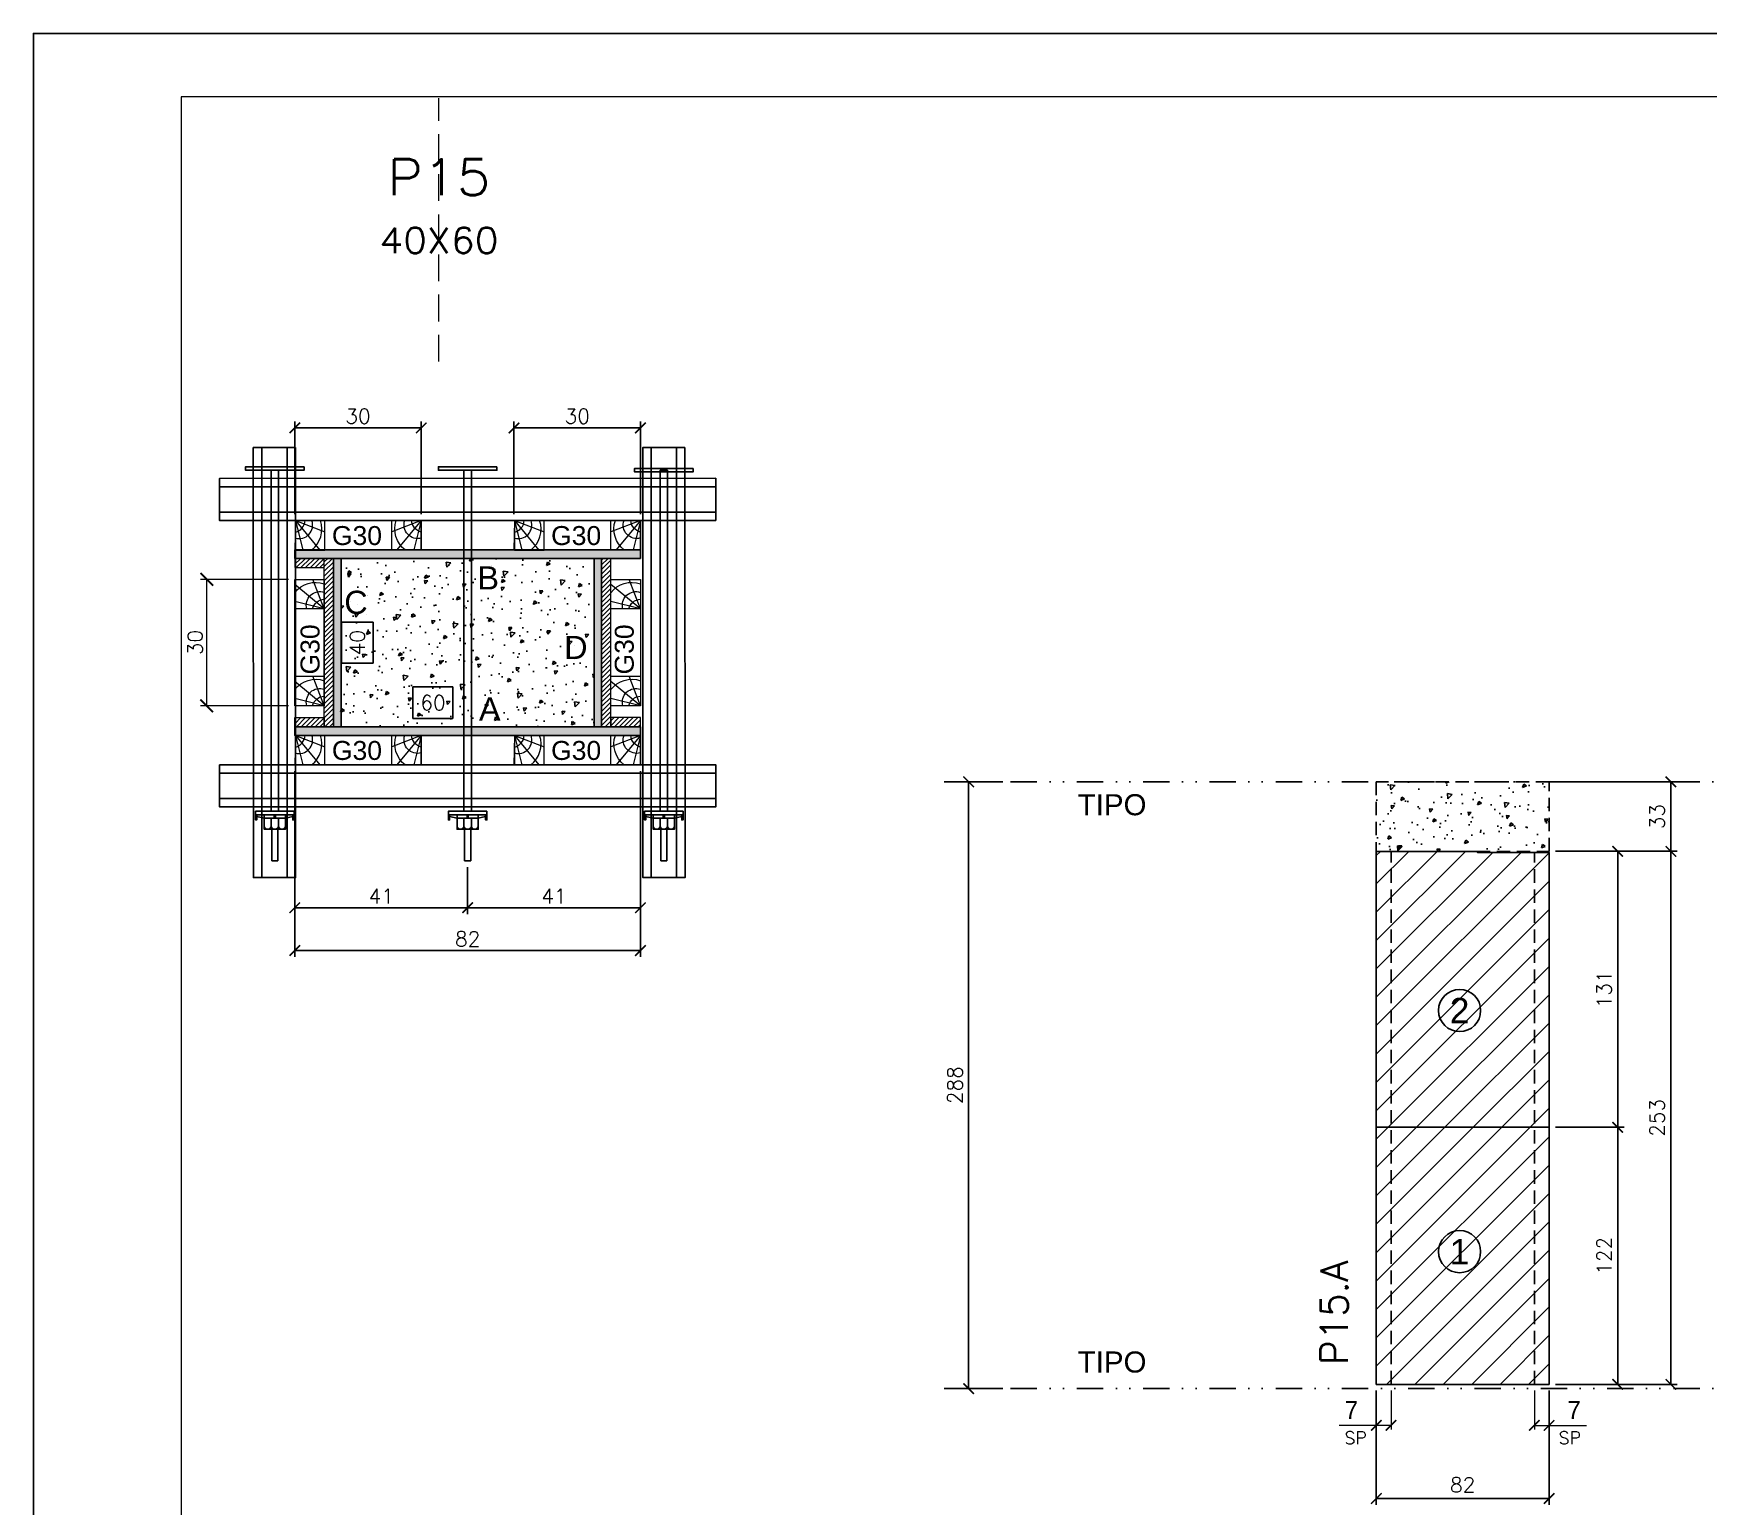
# Model space of a CAD drawing. Extents: x -23436 to 4767, y -3862 to 10024.
# Drawn here: x -15921 to -15127, y 3283 to 3982 of the extents above; entities that cross this region are included whole.
import ezdxf
from ezdxf.enums import TextEntityAlignment as Align

# ---------------------------------------------------------------- set-up
doc = ezdxf.new("R2010")
doc.units = 0
doc.header["$PDMODE"] = 2
doc.header["$PDSIZE"] = 10
for name, pattern in [('CABLIN', [0.35, 0.25, -0.1]), ('DIVIDE2', [0.625, 0.25, -0.125, 0, -0.125, 0, -0.125]), ('HIDDEN', [9.525, 6.35, -3.175])]:
    doc.linetypes.add(name, pattern=pattern)
doc.layers.get('0').update_dxf_attribs({"lineweight": 13})
doc.layers.get('Defpoints').update_dxf_attribs({"lineweight": 13})
for name, color, linetype in [('Barra de Ancoragem', 20, 'Continuous'), ('CHAPA', 1, 'Continuous'), ('Concreto', 250, 'HIDDEN'), ('Cota', 4, 'Continuous'), ('Cota Seção (2x)', 4, 'Continuous'), ('Hachura', 252, 'CABLIN'), ('MB Logo', 254, 'Continuous'), ('MEIO_PONT', 93, 'Continuous'), ('Nível', 160, 'Continuous'), ('Painéis', 30, 'Continuous'), ('Perfil Metálico', 224, 'Continuous'), ('Reaproveitamento', 252, 'Continuous'), ('Romaneio', 10, 'Continuous'), ('Sarrafo de Pressão', 42, 'HIDDEN'), ('Texto de Titulo', 7, 'Continuous'), ('Texto Nível', 251, 'Continuous'), ('Texto Qtd Sarr', 242, 'Continuous'), ('TEXTO_GERAL', 7, 'Continuous')]:
    doc.layers.add(name, color=color, linetype=linetype)
for name, color, linetype, lineweight in [('cotas', 4, 'Continuous', 13), ('FOLHA MB', 7, 'Continuous', 13), ('Madeira', 100, 'Continuous', 13), ('sarrafo', 93, 'Continuous', 13), ('Texto Seção', 7, 'Continuous', 15)]:
    doc.layers.add(name, color=color, linetype=linetype, lineweight=lineweight)
doc.layers.add('Laje_Perimetro', color=7, linetype='Continuous', plot=False)
doc.styles.add('ARIAL', font='arial.ttf', dxfattribs={"oblique": 15, "height": 25})
doc.styles.add('REGUA-120', font='ROMANS.shx', dxfattribs={"height": 15})
doc.styles.add('ROMANS', font='romans.shx')
doc.styles.add('ROMAS860', font='ROMAS860.SHX')
doc.styles.add('SANSSERIF', font='sas_____.pfb')
doc.dimstyles.new('COTA SECAO', dxfattribs={"dimtxt": 7, "dimasz": 5, "dimexe": 3, "dimexo": 3, "dimgap": 2, "dimtad": 3, "dimdec": 1, "dimlfac": 0.5, "dimzin": 12, "dimdsep": 46, "dimtxsty": 'ROMANS', "dimblk": 'ARCHTICK', "dimcen": 0, "dimclrd": 4, "dimclre": 4, "dimclrt": 1, "dimadec": 1, "dimazin": 3, "dimtfac": 1, "dimtdec": 1, "dimtmove": 0, "dimatfit": 3, "dimldrblk": 'OBLIQUE', "dimfxl": 0, "dimtolj": 1, "dimtzin": 12, "dimarcsym": 0})
doc.dimstyles.new('cotas', dxfattribs={"dimtxt": 8.5, "dimasz": 5, "dimexe": 2, "dimexo": 3, "dimgap": 3, "dimtad": 1, "dimdec": 1, "dimzin": 9, "dimdsep": 46, "dimtxsty": 'ROMAS860', "dimblk": 'ARCHTICK', "dimcen": 0, "dimclrd": 4, "dimclre": 4, "dimclrt": 1, "dimadec": 0, "dimazin": 2, "dimtfac": 1, "dimtdec": 1, "dimtix": 1, "dimtmove": 0, "dimatfit": 2, "dimldrblk": 'OBLIQUE', "dimfxl": 0, "dimtolj": 1, "dimtzin": 0, "dimlwd": 13, "dimlwe": 13, "dimarcsym": 0})
doc.dimstyles.new('PAINEL', dxfattribs={"dimtxt": 7, "dimasz": 5, "dimexe": 3, "dimexo": 3, "dimgap": 3, "dimtad": 1, "dimdec": 1, "dimzin": 12, "dimdsep": 46, "dimtxsty": 'ROMANS', "dimblk": 'ARCHTICK', "dimcen": 0, "dimclrd": 4, "dimclre": 4, "dimclrt": 1, "dimadec": 1, "dimazin": 3, "dimtfac": 1, "dimtdec": 1, "dimtmove": 0, "dimatfit": 3, "dimldrblk": 'OBLIQUE', "dimfxl": 0, "dimtolj": 1, "dimtzin": 12, "dimarcsym": 0})
doc.dimstyles.new('SECÇÃO 2', dxfattribs={"dimtxt": 7, "dimasz": 6, "dimexe": 0.18, "dimexo": 2, "dimgap": -4, "dimtad": 3, "dimdec": 1, "dimlfac": 0.5, "dimzin": 12, "dimdsep": 46, "dimtxsty": 'ROMANS', "dimblk": 'ARCHTICK', "dimcen": 0.09, "dimse1": 1, "dimse2": 1, "dimsd1": 1, "dimsd2": 1, "dimclrd": 180, "dimclre": 5, "dimclrt": 1, "dimadec": 0, "dimazin": 3, "dimtfac": 1, "dimtdec": 1, "dimtofl": 0, "dimtmove": 0, "dimatfit": 3, "dimldrblk": 'ARCHTICK', "dimfxl": 0, "dimtolj": 1, "dimtzin": 0, "dimarcsym": 0})
pattern_1 = [(45, (-11602.353, 0), (-6.735192, 6.735192), [])]

# ---------------------------------------------------------------- blocks, each defined once
blk = doc.blocks.new('A$C169d8357')
at = {"layer": 'FOLHA MB', "color": 1}
for points in [[(0, 1199.94), (0, 149.94), (1485.02, 149.94), (1485.02, 1199.94)], [(70, 1169.94), (70, 179.94), (1455.02, 179.94), (1455.02, 1169.94)]]:
    blk.add_lwpolyline(points, close=True, dxfattribs=at)
blk = doc.blocks.new('ERTYERTYUYTURTYUTRYU')
at = {"layer": 'Barra de Ancoragem'}
for p, q in [((8963.33, 10873.8), (8963.33, 10855.54)), ((8964.88, 10869.68), (8964.1, 10873.21)), ((8985.14, 10863.2), (8985.14, 10866.14)), ((8964.88, 10859.66), (8964.1, 10856.13))]:
    blk.add_line(p, q, dxfattribs=at)
at = {"layer": 'Barra de Ancoragem', "flags": 128}
for points in [[(8961.54, 10855.54), (8961.54, 10873.8), (8963.33, 10873.8), (8963.33, 10855.54)], [(8963.33, 10873.8), (8965.7, 10873.8), (8965.7, 10873.21), (8963.33, 10873.21)], [(8963.33, 10869.68), (8964.88, 10869.68), (8964.88, 10859.66), (8963.33, 10859.66)], [(8963.33, 10856.13), (8965.7, 10856.13), (8965.7, 10855.54), (8963.33, 10855.54)]]:
    blk.add_lwpolyline(points, close=True, dxfattribs=at)
for points in [[(8964.88, 10864.37), (8963.33, 10864.37), (8963.33, 10864.96), (8964.88, 10864.96), (8964.88, 10864.37), (8964.88, 10864.96)], [(8964.88, 10859.66), (8970.14, 10859.66), (8970.14, 10869.68), (8964.88, 10869.68)], [(8985.14, 10863.2), (8970.14, 10863.2), (8970.14, 10866.14), (8985.14, 10866.14)]]:
    blk.add_lwpolyline(points, dxfattribs=at)
for points in [[(8964.88, 10866.44), (8968.96, 10866.44, 0.729796), (8968.96, 10869.68, 0.729796)], [(8964.88, 10862.9), (8968.96, 10862.9, 0.666667), (8968.96, 10866.44, 0.666667)]]:
    blk.add_lwpolyline(points, format="xyb", dxfattribs=at)
at = {"layer": 'Barra de Ancoragem'}
blk.add_arc((8968.44, 10861.28), 1.7, 287.75636, 72.24364, dxfattribs=at)
blk = doc.blocks.new('*D4154')
at = {"layer": 'cotas', "color": 180, "lineweight": -2, "transparency": 16777216}
for p, q in [((-15760.2, 3702.78), (-15775.2, 3702.78)), ((-15775.2, 3702.78), (-15775.2, 3683.44)), ((-15760.2, 3683.44), (-15760.2, 3702.78)), ((-15775.2, 3683.44), (-15760.2, 3683.44))]:
    blk.add_line(p, q, dxfattribs=at)
at = {"layer": 'Defpoints', "color": 0, "transparency": 16777216}
for p in [(-15758.06, 3733.11), (-15758.06, 3653.11), (-15756.2, 3653.11)]:
    blk.add_point(p, dxfattribs=at)
at = {"layer": 'cotas', "color": 1, "transparency": 16777216, "insert": (-15767.7, 3693.11), "char_height": 7, "attachment_point": 5, "rotation": 90, "style": 'ROMANS'}
blk.add_mtext('\\A1;40', dxfattribs=at)
blk = doc.blocks.new('_ArchTick')
at = {"color": 0, "linetype": 'ByBlock', "const_width": 0.15}
blk.add_lwpolyline([(-0.5, -0.5), (0.5, 0.5)], dxfattribs=at)
blk = doc.blocks.new('*D4155')
at = {"layer": 'cotas', "color": 180, "lineweight": -2, "transparency": 16777216}
for p, q in [((-15722.33, 3672.11), (-15741.33, 3672.11)), ((-15741.33, 3672.11), (-15741.33, 3657.11)), ((-15722.33, 3657.11), (-15722.33, 3672.11)), ((-15741.33, 3657.11), (-15722.33, 3657.11))]:
    blk.add_line(p, q, dxfattribs=at)
at = {"layer": 'Defpoints', "color": 0, "transparency": 16777216}
for p in [(-15775.38, 3653.11), (-15655.38, 3653.11), (-15655.38, 3653.11)]:
    blk.add_point(p, dxfattribs=at)
at = {"layer": 'cotas', "color": 1, "transparency": 16777216, "insert": (-15731.83, 3664.61), "char_height": 7, "attachment_point": 5, "style": 'ROMANS'}
blk.add_mtext('\\A1;60', dxfattribs=at)
blk = doc.blocks.new('*D4156')
at = {"layer": 'cotas', "color": 4, "lineweight": -2, "transparency": 16777216}
for p, q in [((-15797.38, 3632.12), (-15797.38, 3543.95)), ((-15633.38, 3632.16), (-15633.38, 3543.95)), ((-15797.38, 3546.95), (-15633.38, 3546.95))]:
    blk.add_line(p, q, dxfattribs=at)
at = {"layer": 'Defpoints', "color": 0, "transparency": 16777216}
for p in [(-15797.38, 3635.12), (-15633.38, 3635.16), (-15633.38, 3546.95)]:
    blk.add_point(p, dxfattribs=at)
at = {"layer": 'cotas', "color": 4, "lineweight": -2, "transparency": 16777216, "xscale": 5, "yscale": 5, "zscale": 5, "rotation": 180}
blk.add_blockref('_ArchTick', (-15797.38, 3546.95), dxfattribs=at)
at = {"layer": 'cotas', "color": 4, "lineweight": -2, "transparency": 16777216, "xscale": 5, "yscale": 5, "zscale": 5}
blk.add_blockref('_ArchTick', (-15633.38, 3546.95), dxfattribs=at)
at = {"layer": 'cotas', "color": 1, "transparency": 16777216, "insert": (-15715.38, 3552.45), "char_height": 7, "attachment_point": 5, "style": 'ROMANS'}
blk.add_mtext('\\A1;82', dxfattribs=at)
blk = doc.blocks.new('_OBLIQUE')
at = {"color": 0, "linetype": 'ByBlock', "lineweight": -2}
for p, q in [((0, 0), (-1, 0)), ((-0.5, -0.5), (0.5, 0.5))]:
    blk.add_line(p, q, dxfattribs=at)
blk = doc.blocks.new('PONTALETE')
at = {"layer": 'Madeira'}
for q in [(2.71, 7), (7, 5.76), (7, 1.74)]:
    blk.add_line((0, 0), q, dxfattribs=at)
blk.add_lwpolyline([(0, 0), (7, 0), (7, 7), (0, 7)], close=True, dxfattribs=at)
for centre, radius, start, end in [((2.04, 0.06), 6.23, 37.2818, 109.0913), ((1.09, 0.9), 3.19, 343.603, 109.9847), ((-0.21, -0.78), 3.09, 14.6322, 86.0383)]:
    blk.add_arc(centre, radius, start, end, dxfattribs=at)
blk = doc.blocks.new('*D4157')
at = {"layer": 'Cota Seção (2x)', "color": 4, "lineweight": 5, "transparency": 16777216}
for p, q in [((-15800.38, 3723.16), (-15842.19, 3723.16)), ((-15839.19, 3663.16), (-15839.19, 3723.16)), ((-15800.38, 3663.16), (-15842.19, 3663.16))]:
    blk.add_line(p, q, dxfattribs=at)
at = {"layer": 'Defpoints', "color": 0, "transparency": 16777216}
for p in [(-15839.19, 3723.16), (-15797.38, 3723.16), (-15797.38, 3663.16)]:
    blk.add_point(p, dxfattribs=at)
at = {"layer": 'Cota Seção (2x)', "color": 4, "lineweight": 5, "transparency": 16777216, "xscale": 6, "yscale": 6, "zscale": 6}
for p, rotation in [((-15839.19, 3723.16), 90), ((-15839.19, 3663.16), 270)]:
    blk.add_blockref('_ArchTick', p, dxfattribs=dict(at, rotation=rotation))
at = {"layer": 'Cota Seção (2x)', "color": 1, "transparency": 16777216, "insert": (-15844.69, 3693.16), "char_height": 7, "attachment_point": 5, "rotation": 90, "style": 'ROMANS'}
blk.add_mtext('\\A1;30', dxfattribs=at)
blk = doc.blocks.new('*D4158')
at = {"layer": 'cotas', "color": 4, "lineweight": -2, "transparency": 16777216}
for p, q in [((-15797.38, 3632.11), (-15797.38, 3564.3)), ((-15715.38, 3586.52), (-15715.38, 3564.3)), ((-15797.38, 3567.3), (-15715.38, 3567.3))]:
    blk.add_line(p, q, dxfattribs=at)
at = {"layer": 'Defpoints', "color": 0, "transparency": 16777216}
for p in [(-15797.38, 3635.11), (-15715.38, 3589.52), (-15715.38, 3567.3)]:
    blk.add_point(p, dxfattribs=at)
at = {"layer": 'cotas', "color": 4, "lineweight": -2, "transparency": 16777216, "xscale": 5, "yscale": 5, "zscale": 5, "rotation": 180}
blk.add_blockref('_ArchTick', (-15797.38, 3567.3), dxfattribs=at)
at = {"layer": 'cotas', "color": 4, "lineweight": -2, "transparency": 16777216, "xscale": 5, "yscale": 5, "zscale": 5}
blk.add_blockref('_ArchTick', (-15715.38, 3567.3), dxfattribs=at)
at = {"layer": 'cotas', "color": 1, "transparency": 16777216, "insert": (-15756.38, 3572.8), "char_height": 7, "attachment_point": 5, "style": 'ROMANS'}
blk.add_mtext('\\A1;41', dxfattribs=at)
blk = doc.blocks.new('*D4159')
at = {"layer": 'cotas', "color": 4, "lineweight": -2, "transparency": 16777216}
for p, q in [((-15633.38, 3632.11), (-15633.38, 3564.3)), ((-15715.38, 3586.52), (-15715.38, 3564.3)), ((-15715.38, 3567.3), (-15633.38, 3567.3))]:
    blk.add_line(p, q, dxfattribs=at)
at = {"layer": 'Defpoints', "color": 0, "transparency": 16777216}
for p in [(-15633.38, 3635.11), (-15715.38, 3589.52), (-15633.38, 3567.3)]:
    blk.add_point(p, dxfattribs=at)
at = {"layer": 'cotas', "color": 4, "lineweight": -2, "transparency": 16777216, "xscale": 5, "yscale": 5, "zscale": 5, "rotation": 180}
blk.add_blockref('_ArchTick', (-15715.38, 3567.3), dxfattribs=at)
at = {"layer": 'cotas', "color": 4, "lineweight": -2, "transparency": 16777216, "xscale": 5, "yscale": 5, "zscale": 5}
blk.add_blockref('_ArchTick', (-15633.38, 3567.3), dxfattribs=at)
at = {"layer": 'cotas', "color": 1, "transparency": 16777216, "insert": (-15674.38, 3572.8), "char_height": 7, "attachment_point": 5, "style": 'ROMANS'}
blk.add_mtext('\\A1;41', dxfattribs=at)
blk = doc.blocks.new('titulo1')
at = {"layer": 'Defpoints', "color": 252, "linetype": 'HIDDEN', "ltscale": 2}
blk.add_line((0, 0), (0, 125), dxfattribs=at)
at = {"layer": 'Defpoints', "style": 'ROMANS', "oblique": 15}
blk.add_attdef('FOLHA', text='', height=10, dxfattribs=at).set_placement((0, 15.58), align=Align.MIDDLE_CENTER)
at = {"layer": 'Texto Qtd Sarr', "color": 3, "style": 'ROMANS', "oblique": 15}
for tag, height, p in [('TITULO', 17, (0, 71.45)), ('SEÇÃO', 12, (0, 41.55))]:
    blk.add_attdef(tag, text='', height=height, dxfattribs=at).set_placement(p, align=Align.MIDDLE_CENTER)
blk = doc.blocks.new('*D4170')
at = {"layer": 'Cota', "color": 4, "lineweight": 13, "transparency": 16777216}
for p, q in [((-15209.21, 3338.06), (-15209.21, 3319.58)), ((-15202.21, 3338.06), (-15202.21, 3319.58)), ((-15209.21, 3321.58), (-15202.21, 3321.58)), ((-15202.21, 3321.58), (-15184.55, 3321.58))]:
    blk.add_line(p, q, dxfattribs=at)
at = {"layer": 'Defpoints', "color": 0, "transparency": 16777216}
for p in [(-15209.21, 3341.06), (-15202.21, 3341.06), (-15202.21, 3321.58)]:
    blk.add_point(p, dxfattribs=at)
at = {"layer": 'Cota', "color": 4, "lineweight": 13, "transparency": 16777216, "xscale": 5, "yscale": 5, "zscale": 5, "rotation": 180}
blk.add_blockref('_ArchTick', (-15209.21, 3321.58), dxfattribs=at)
at = {"layer": 'Cota', "color": 4, "lineweight": 13, "transparency": 16777216, "xscale": 5, "yscale": 5, "zscale": 5}
blk.add_blockref('_ArchTick', (-15202.21, 3321.58), dxfattribs=at)
at = {"layer": 'Cota', "color": 1, "transparency": 16777216, "insert": (-15190.38, 3328.83), "char_height": 8.5, "attachment_point": 5, "style": 'ROMAS860'}
blk.add_mtext('\\A1;7', dxfattribs=at)
blk = doc.blocks.new('*D4171')
at = {"layer": 'Cota', "color": 4, "lineweight": -2, "transparency": 16777216}
for p, q in [((-15284.21, 3338.06), (-15284.21, 3283.88)), ((-15202.21, 3338.06), (-15202.21, 3283.88)), ((-15284.21, 3286.88), (-15202.21, 3286.88))]:
    blk.add_line(p, q, dxfattribs=at)
at = {"layer": 'Defpoints', "color": 0, "transparency": 16777216}
for p in [(-15284.21, 3341.06), (-15202.21, 3341.06), (-15202.21, 3286.88)]:
    blk.add_point(p, dxfattribs=at)
at = {"layer": 'Cota', "color": 4, "lineweight": -2, "transparency": 16777216, "xscale": 5, "yscale": 5, "zscale": 5, "rotation": 180}
blk.add_blockref('_ArchTick', (-15284.21, 3286.88), dxfattribs=at)
at = {"layer": 'Cota', "color": 4, "lineweight": -2, "transparency": 16777216, "xscale": 5, "yscale": 5, "zscale": 5}
blk.add_blockref('_ArchTick', (-15202.21, 3286.88), dxfattribs=at)
at = {"layer": 'Cota', "color": 1, "transparency": 16777216, "insert": (-15243.21, 3293.38), "char_height": 7, "attachment_point": 5, "style": 'ROMANS'}
blk.add_mtext('\\A1;82', dxfattribs=at)
blk = doc.blocks.new('*D4172')
at = {"layer": 'Cota', "color": 4, "lineweight": 13, "transparency": 16777216}
for p, q in [((-15284.21, 3338.06), (-15284.21, 3319.58)), ((-15277.21, 3338.06), (-15277.21, 3319.58)), ((-15284.21, 3321.58), (-15301.88, 3321.58)), ((-15277.21, 3321.58), (-15284.21, 3321.58))]:
    blk.add_line(p, q, dxfattribs=at)
at = {"layer": 'Defpoints', "color": 0, "transparency": 16777216}
for p in [(-15284.21, 3341.06), (-15277.21, 3341.06), (-15284.21, 3321.58)]:
    blk.add_point(p, dxfattribs=at)
at = {"layer": 'Cota', "color": 4, "lineweight": 13, "transparency": 16777216, "xscale": 5, "yscale": 5, "zscale": 5, "rotation": 180}
blk.add_blockref('_ArchTick', (-15284.21, 3321.58), dxfattribs=at)
at = {"layer": 'Cota', "color": 4, "lineweight": 13, "transparency": 16777216, "xscale": 5, "yscale": 5, "zscale": 5}
blk.add_blockref('_ArchTick', (-15277.21, 3321.58), dxfattribs=at)
at = {"layer": 'Cota', "color": 1, "transparency": 16777216, "insert": (-15296.05, 3328.83), "char_height": 8.5, "attachment_point": 5, "style": 'ROMAS860'}
blk.add_mtext('\\A1;7', dxfattribs=at)
blk = doc.blocks.new('*D4173')
at = {"layer": 'cotas', "color": 4, "lineweight": -2, "transparency": 16777216}
for p, q in [((-15199.21, 3463.06), (-15166.65, 3463.06)), ((-15169.65, 3341.06), (-15169.65, 3463.06)), ((-15199.21, 3341.06), (-15166.65, 3341.06))]:
    blk.add_line(p, q, dxfattribs=at)
at = {"layer": 'Defpoints', "color": 0, "transparency": 16777216}
for p in [(-15202.21, 3463.06), (-15169.65, 3463.06), (-15202.21, 3341.06)]:
    blk.add_point(p, dxfattribs=at)
at = {"layer": 'cotas', "color": 4, "lineweight": -2, "transparency": 16777216, "xscale": 5, "yscale": 5, "zscale": 5}
for p, rotation in [((-15169.65, 3463.06), 90), ((-15169.65, 3341.06), 270)]:
    blk.add_blockref('_ArchTick', p, dxfattribs=dict(at, rotation=rotation))
at = {"layer": 'cotas', "color": 1, "transparency": 16777216, "insert": (-15176.15, 3402.06), "char_height": 7, "attachment_point": 5, "rotation": 90, "style": 'ROMANS'}
blk.add_mtext('\\A1;122', dxfattribs=at)
blk = doc.blocks.new('*D4174')
at = {"layer": 'cotas', "color": 4, "lineweight": -2, "transparency": 16777216}
for p, q in [((-15199.21, 3594.06), (-15166.65, 3594.06)), ((-15169.65, 3463.06), (-15169.65, 3594.06)), ((-15199.21, 3463.06), (-15166.65, 3463.06))]:
    blk.add_line(p, q, dxfattribs=at)
at = {"layer": 'Defpoints', "color": 0, "transparency": 16777216}
for p in [(-15202.21, 3594.06), (-15169.65, 3594.06), (-15202.21, 3463.06)]:
    blk.add_point(p, dxfattribs=at)
at = {"layer": 'cotas', "color": 4, "lineweight": -2, "transparency": 16777216, "xscale": 5, "yscale": 5, "zscale": 5}
for p, rotation in [((-15169.65, 3594.06), 90), ((-15169.65, 3463.06), 270)]:
    blk.add_blockref('_ArchTick', p, dxfattribs=dict(at, rotation=rotation))
at = {"layer": 'cotas', "color": 1, "transparency": 16777216, "insert": (-15176.15, 3528.56), "char_height": 7, "attachment_point": 5, "rotation": 90, "style": 'ROMANS'}
blk.add_mtext('\\A1;131', dxfattribs=at)
blk = doc.blocks.new('*D4175')
at = {"layer": 'cotas', "color": 4, "lineweight": -2, "transparency": 16777216}
for p, q in [((-15199.21, 3627.06), (-15141.44, 3627.06)), ((-15144.44, 3594.06), (-15144.44, 3627.06)), ((-15199.21, 3594.06), (-15141.44, 3594.06))]:
    blk.add_line(p, q, dxfattribs=at)
at = {"layer": 'Defpoints', "color": 0, "transparency": 16777216}
for p in [(-15202.21, 3627.06), (-15144.44, 3627.06), (-15202.21, 3594.06)]:
    blk.add_point(p, dxfattribs=at)
at = {"layer": 'cotas', "color": 4, "lineweight": -2, "transparency": 16777216, "xscale": 5, "yscale": 5, "zscale": 5}
for p, rotation in [((-15144.44, 3627.06), 90), ((-15144.44, 3594.06), 270)]:
    blk.add_blockref('_ArchTick', p, dxfattribs=dict(at, rotation=rotation))
at = {"layer": 'cotas', "color": 1, "transparency": 16777216, "insert": (-15150.94, 3610.56), "char_height": 7, "attachment_point": 5, "rotation": 90, "style": 'ROMANS'}
blk.add_mtext('\\A1;33', dxfattribs=at)
blk = doc.blocks.new('*D4176')
at = {"layer": 'cotas', "color": 4, "lineweight": -2, "transparency": 16777216}
for p, q in [((-15199.21, 3594.06), (-15141.44, 3594.06)), ((-15144.44, 3594.06), (-15144.44, 3341.06)), ((-15199.21, 3341.06), (-15141.44, 3341.06))]:
    blk.add_line(p, q, dxfattribs=at)
at = {"layer": 'Defpoints', "color": 0, "transparency": 16777216}
for p in [(-15202.21, 3594.06), (-15202.21, 3341.06), (-15144.44, 3341.06)]:
    blk.add_point(p, dxfattribs=at)
at = {"layer": 'cotas', "color": 4, "lineweight": -2, "transparency": 16777216, "xscale": 5, "yscale": 5, "zscale": 5}
for p, rotation in [((-15144.44, 3594.06), 90), ((-15144.44, 3341.06), 270)]:
    blk.add_blockref('_ArchTick', p, dxfattribs=dict(at, rotation=rotation))
at = {"layer": 'cotas', "color": 1, "transparency": 16777216, "insert": (-15150.94, 3467.56), "char_height": 7, "attachment_point": 5, "rotation": 90, "style": 'ROMANS'}
blk.add_mtext('\\A1;253', dxfattribs=at)
blk = doc.blocks.new('*D4662')
at = {"layer": 'cotas', "color": 4, "lineweight": -2, "transparency": 16777216}
for p, q in [((-15797.38, 3754.11), (-15797.38, 3798.04)), ((-15797.38, 3795.04), (-15737.38, 3795.04)), ((-15737.38, 3754.11), (-15737.38, 3798.04))]:
    blk.add_line(p, q, dxfattribs=at)
at = {"layer": 'Defpoints', "color": 0, "transparency": 16777216}
for p in [(-15737.38, 3795.04), (-15797.38, 3751.11), (-15737.38, 3751.11)]:
    blk.add_point(p, dxfattribs=at)
at = {"layer": 'cotas', "color": 4, "lineweight": -2, "transparency": 16777216, "xscale": 5, "yscale": 5, "zscale": 5, "rotation": 180}
blk.add_blockref('_ArchTick', (-15797.38, 3795.04), dxfattribs=at)
at = {"layer": 'cotas', "color": 4, "lineweight": -2, "transparency": 16777216, "xscale": 5, "yscale": 5, "zscale": 5}
blk.add_blockref('_ArchTick', (-15737.38, 3795.04), dxfattribs=at)
at = {"layer": 'cotas', "color": 1, "transparency": 16777216, "insert": (-15767.38, 3800.54), "char_height": 7, "attachment_point": 5, "style": 'ROMANS'}
blk.add_mtext('\\A1;30', dxfattribs=at)
blk = doc.blocks.new('*D4663')
at = {"layer": 'cotas', "color": 4, "lineweight": -2, "transparency": 16777216}
for p, q in [((-15693.38, 3754.11), (-15693.38, 3798.04)), ((-15693.38, 3795.04), (-15633.38, 3795.04)), ((-15633.38, 3754.11), (-15633.38, 3798.04))]:
    blk.add_line(p, q, dxfattribs=at)
at = {"layer": 'Defpoints', "color": 0, "transparency": 16777216}
for p in [(-15633.38, 3795.04), (-15693.38, 3751.11), (-15633.38, 3751.11)]:
    blk.add_point(p, dxfattribs=at)
at = {"layer": 'cotas', "color": 4, "lineweight": -2, "transparency": 16777216, "xscale": 5, "yscale": 5, "zscale": 5, "rotation": 180}
blk.add_blockref('_ArchTick', (-15693.38, 3795.04), dxfattribs=at)
at = {"layer": 'cotas', "color": 4, "lineweight": -2, "transparency": 16777216, "xscale": 5, "yscale": 5, "zscale": 5}
blk.add_blockref('_ArchTick', (-15633.38, 3795.04), dxfattribs=at)
at = {"layer": 'cotas', "color": 1, "transparency": 16777216, "insert": (-15663.38, 3800.54), "char_height": 7, "attachment_point": 5, "style": 'ROMANS'}
blk.add_mtext('\\A1;30', dxfattribs=at)
blk = doc.blocks.new('*D5084')
at = {"layer": 'cotas', "color": 4, "lineweight": -2, "transparency": 16777216}
for p, q in [((-15461.45, 3627.06), (-15480.64, 3627.06)), ((-15477.64, 3339.06), (-15477.64, 3627.06)), ((-15461.45, 3339.06), (-15480.64, 3339.06))]:
    blk.add_line(p, q, dxfattribs=at)
at = {"layer": 'Defpoints', "color": 0, "transparency": 16777216}
for p in [(-15477.64, 3627.06), (-15458.45, 3627.06), (-15458.45, 3339.06)]:
    blk.add_point(p, dxfattribs=at)
at = {"layer": 'cotas', "color": 4, "lineweight": -2, "transparency": 16777216, "xscale": 5, "yscale": 5, "zscale": 5}
for p, rotation in [((-15477.64, 3627.06), 90), ((-15477.64, 3339.06), 270)]:
    blk.add_blockref('_ArchTick', p, dxfattribs=dict(at, rotation=rotation))
at = {"layer": 'cotas', "color": 1, "transparency": 16777216, "insert": (-15484.14, 3483.06), "char_height": 7, "attachment_point": 5, "rotation": 90, "style": 'ROMANS'}
blk.add_mtext('\\A1;288', dxfattribs=at)

msp = doc.modelspace()

# ---------------------------------------------------------------- hatches: boundary and pattern name
at = {"layer": 'Concreto'}
h = msp.add_hatch(dxfattribs=at)
h.set_pattern_fill('AR-CONC', color=256, scale=0.1, angle=-180)
h.set_pattern_definition([(230, (-7301.026, 14169.123), (-18.218467, 1.593909), [1.905, -20.955]), (175, (-7301.026, 14169.123), (3.524342, -19.105685), [1.524, -16.764058]), (280.45144, (-7302.544, 14169.256), (-14.694125, -17.511775), [1.619, -17.809024]), (226.1842, (-7301.026, 14164.043), (-27.107904, 4.204233), [2.8575, -31.4325]), (276.63556, (-7303.285, 14164.393), (-23.740413, -24.74261), [2.4285, -26.71356]), (171.18415, (-7301.026, 14164.043), (-23.740413, -24.74261), [2.285997, -25.145973]), (201, (-7303.566, 14165.313), (-15.161439, 10.22652), [1.905, -20.955]), (146, (-7303.566, 14165.313), (-6.180203, -18.418797), [1.524, -16.764]), (251.45145, (-7304.83, 14166.165), (-21.341642, -8.192277), [1.619, -17.808994]), (217.5, (-7301.026, 14169.123), (-0.3088603, -8.455504), [0, -16.5608, 0, -17.018, 0, -16.8275]), (187.5, (-7301.026, 14169.123), (-6.681966, -10.0180575), [0, -9.7028, 0, -16.1798, 0, -6.4135]), (147.5, (-7295.3615, 14169.123), (-13.5590595, 0.5728744), [0, -6.35, 0, -19.812, 0, -26.289]), (137.5, (-7292.821, 14169.123), (-14.812918, -2.542649), [0, -8.255, 0, -13.1572, 0, -18.669])])
h.paths.add_polyline_path([(-15655.383, 3653.11), (-15775.942, 3653.11), (-15774.824, 3733.11), (-15655.383, 3733.11)])
h = msp.add_hatch(dxfattribs=at)
h.set_pattern_fill('AR-CONC', color=256, scale=0.1, angle=-180)
h.set_pattern_definition([(230, (1496.861, -51), (-18.218467, 1.593909), [1.905, -20.955]), (175, (1496.861, -51), (3.524342, -19.105685), [1.524, -16.764058]), (280.45144, (1495.343, -50.867), (-14.694125, -17.511775), [1.619, -17.809024]), (226.1842, (1496.86, -56.08), (-27.107904, 4.204233), [2.8575, -31.4325]), (276.63556, (1494.602, -55.73), (-23.740413, -24.742612), [2.428502, -26.71356]), (171.18415, (1496.86, -56.08), (-23.740413, -24.742612), [2.285997, -25.145973]), (201, (1494.321, -54.81), (-15.161439, 10.22652), [1.905, -20.955]), (146, (1494.321, -54.81), (-6.180203, -18.418797), [1.524, -16.764]), (251.45145, (1493.058, -53.958), (-21.341642, -8.192277), [1.619, -17.808994]), (217.5, (1496.861, -51), (-0.3088603, -8.455504), [0, -16.5608, 0, -17.018, 0, -16.8275]), (187.5, (1496.861, -51), (-6.6819663, -10.0180575), [0, -9.7028, 0, -16.1798, 0, -6.4135]), (147.5, (1502.525, -51), (-13.5590595, 0.5728744), [0, -6.35, 0, -19.812, 0, -26.289]), (137.5, (1505.065, -51), (-14.812918, -2.542649), [0, -8.255, 0, -13.1572, 0, -18.669])])
h.paths.add_polyline_path([(-15284.214, 3594.057), (-15202.214, 3594.057), (-15202.214, 3627.057), (-15284.214, 3627.057)])
at = {"layer": 'Hachura'}
h = msp.add_hatch(color=256, dxfattribs=at)
h.dxf.hatch_style = 1
h.paths.add_polyline_path([(-15633.383, 3733.11), (-15633.383, 3737.11), (-15797.383, 3737.11), (-15797.383, 3733.11)])
h = msp.add_hatch(dxfattribs=at)
h.set_pattern_fill('ANSI31', color=256, scale=0.5, angle=180, style=0)
h.set_pattern_definition([(225, (-24921.335, -19196.2986), (1.12253202, -1.12253202), [])])
h.paths.add_polyline_path([(-15783.383, 3733.11), (-15783.383, 3728.71), (-15797.383, 3728.71), (-15797.383, 3733.11)])
h = msp.add_hatch(dxfattribs=at)
h.set_pattern_fill('ANSI31', color=256, scale=0.5, angle=180, style=0)
h.set_pattern_definition([(225, (-24921.335, -19247.2986), (1.12253202, -1.12253202), [])])
h.paths.add_polyline_path([(-15783.383, 3653.11), (-15778.983, 3653.11), (-15778.983, 3733.11), (-15783.383, 3733.11)])
h = msp.add_hatch(color=256, dxfattribs=at)
h.dxf.hatch_style = 1
h.paths.add_polyline_path([(-15778.983, 3653.11), (-15775.383, 3653.11), (-15775.383, 3733.11), (-15778.983, 3733.11)])
h = msp.add_hatch(color=256, dxfattribs=at)
h.dxf.hatch_style = 1
h.paths.add_polyline_path([(-15655.383, 3653.11), (-15651.783, 3653.11), (-15651.783, 3733.11), (-15655.383, 3733.11)])
h = msp.add_hatch(dxfattribs=at)
h.set_pattern_fill('ANSI31', color=256, scale=0.5, angle=180, style=0)
h.set_pattern_definition([(225, (-25136.335, -19247.2986), (1.12253202, -1.12253202), [])])
h.paths.add_polyline_path([(-15647.383, 3653.11), (-15651.783, 3653.11), (-15651.783, 3733.11), (-15647.383, 3733.11)])
h = msp.add_hatch(dxfattribs=at)
h.set_pattern_fill('ANSI31', color=256, scale=0.5, angle=180, style=0)
h.set_pattern_definition([(225, (-24921.335, -19238.2986), (1.12253202, -1.12253202), [])])
h.paths.add_polyline_path([(-15783.383, 3653.11), (-15783.383, 3657.51), (-15797.383, 3657.51), (-15797.383, 3653.11)])
h = msp.add_hatch(dxfattribs=at)
h.set_pattern_fill('ANSI31', color=256, scale=0.5, angle=180, style=0)
h.set_pattern_definition([(225, (-25136.335, -19238.2986), (1.12253202, -1.12253202), [])])
h.paths.add_polyline_path([(-15647.383, 3653.11), (-15647.383, 3657.51), (-15633.383, 3657.51), (-15633.383, 3653.11)])
h = msp.add_hatch(color=256, dxfattribs=at)
h.dxf.hatch_style = 1
h.paths.add_polyline_path([(-15633.383, 3653.11), (-15633.383, 3649.11), (-15797.383, 3649.11), (-15797.383, 3653.11)])
at = {"layer": 'Reaproveitamento'}
h = msp.add_hatch(dxfattribs=at)
h.set_pattern_fill('ANSI31', color=256, scale=3, style=0)
h.set_pattern_definition(pattern_1)
h.paths.add_polyline_path([(-15284.214, 3463.057), (-15284.214, 3594.057), (-15236.214, 3594.057), (-15236.214, 3593.557), (-15202.214, 3593.557), (-15202.214, 3463.057)])
h = msp.add_hatch(dxfattribs=at)
h.set_pattern_fill('ANSI31', color=256, scale=3, style=0)
h.set_pattern_definition(pattern_1)
h.paths.add_polyline_path([(-15284.214, 3341.057), (-15202.214, 3341.057), (-15202.214, 3463.057), (-15284.214, 3463.057)])

# ---------------------------------------------------------------- linework, layer by layer
for points in [[(-15737.383, 3737.11), (-15737.383, 3751.11), (-15797.105, 3751.059), (-15797.383, 3737.11)], [(-15633.383, 3737.11), (-15633.383, 3751.11), (-15693.105, 3751.059), (-15693.383, 3737.11)], [(-15783.383, 3663.164), (-15797.383, 3663.164), (-15797.383, 3723.157), (-15783.383, 3723.157)], [(-15633.383, 3663.164), (-15647.383, 3663.164), (-15647.383, 3723.157), (-15633.383, 3723.157)], [(-15737.383, 3635.11), (-15737.383, 3649.11), (-15797.105, 3649.059), (-15797.383, 3635.11)], [(-15633.383, 3635.11), (-15633.383, 3649.11), (-15693.105, 3649.059), (-15693.383, 3635.11)]]:
    msp.add_lwpolyline(points, close=True)
at = {"layer": 'Barra de Ancoragem', "flags": 128}
for points in [[(-15793.015, 3776.581), (-15820.752, 3776.581), (-15820.752, 3774.981), (-15793.015, 3774.981)], [(-15701.515, 3776.581), (-15729.252, 3776.581), (-15729.252, 3774.981), (-15701.515, 3774.981)], [(-15608.438, 3775.781), (-15636.175, 3775.781), (-15636.175, 3774.181), (-15608.438, 3774.181)], [(-15808.659, 3774.981), (-15808.659, 3613.11), (-15805.108, 3613.11), (-15805.108, 3774.981)], [(-15717.159, 3774.981), (-15717.159, 3613.11), (-15713.608, 3613.11), (-15713.608, 3774.981)], [(-15620.531, 3774.981), (-15620.531, 3613.11), (-15624.082, 3613.11), (-15624.082, 3774.981)]]:
    msp.add_lwpolyline(points, close=True, dxfattribs=at)
at = {"layer": 'CHAPA'}
for points in [[(-15633.383, 3733.11), (-15633.383, 3737.11), (-15797.383, 3737.11), (-15797.383, 3733.11)], [(-15778.983, 3653.11), (-15775.383, 3653.11), (-15775.383, 3733.11), (-15778.983, 3733.11)], [(-15655.383, 3653.11), (-15651.783, 3653.11), (-15651.783, 3733.11), (-15655.383, 3733.11)], [(-15633.383, 3653.11), (-15633.383, 3649.11), (-15797.383, 3649.11), (-15797.383, 3653.11)]]:
    msp.add_lwpolyline(points, close=True, dxfattribs=at)
at = {"layer": 'Concreto'}
msp.add_lwpolyline([(-15284.214, 3594.057), (-15202.214, 3594.057), (-15202.214, 3627.057), (-15284.214, 3627.057)], close=True, dxfattribs=at)
at = {"layer": 'Laje_Perimetro'}
msp.add_lwpolyline([(-14436.356, 3982.259), (-15921.377, 3982.259), (-15921.377, 2932.259), (-14436.356, 2932.259)], close=True, dxfattribs=at)
at = {"layer": 'MEIO_PONT'}
msp.add_lwpolyline([(-15633.383, 3649.11), (-15633.383, 3635.11), (-15633.383, 3635.11), (-15633.383, 3649.11)], close=True, dxfattribs=at)
at = {"layer": 'Nível', "linetype": 'DIVIDE2', "ltscale": 50}
for p, q in [((-15489.218, 3627.057), (-14553.469, 3627.057)), ((-15489.218, 3339.057), (-14553.469, 3339.057))]:
    msp.add_line(p, q, dxfattribs=at)
at = {"layer": 'Painéis', "color": 32, "true_color": 0xcd6928}
for points in [[(-15284.214, 3463.057), (-15284.214, 3594.057), (-15236.214, 3594.057), (-15236.214, 3593.557), (-15202.214, 3593.557), (-15202.214, 3463.057)], [(-15284.214, 3341.057), (-15202.214, 3341.057), (-15202.214, 3463.057), (-15284.214, 3463.057)]]:
    msp.add_lwpolyline(points, close=True, dxfattribs=at)
at = {"layer": 'Perfil Metálico'}
for p, q in [((-15813.055, 3785.713), (-15813.055, 3581.609)), ((-15801.055, 3785.713), (-15801.055, 3581.609)), ((-15628.218, 3785.713), (-15628.218, 3581.609)), ((-15616.218, 3785.713), (-15616.218, 3581.609)), ((-15597.665, 3767.05), (-15833.101, 3767.05)), ((-15597.665, 3755.05), (-15833.101, 3755.05)), ((-15597.665, 3631.109), (-15833.101, 3631.109)), ((-15597.665, 3619.109), (-15833.101, 3619.109))]:
    msp.add_line(p, q, dxfattribs=at)
for points in [[(-15797.115, 3785.713), (-15817.115, 3785.713), (-15817.055, 3581.609), (-15797.055, 3581.609)], [(-15612.278, 3785.713), (-15632.278, 3785.713), (-15632.218, 3581.609), (-15612.218, 3581.609)], [(-15597.665, 3751.11), (-15597.665, 3771.11), (-15833.101, 3771.05), (-15833.101, 3751.05)], [(-15833.101, 3635.109), (-15833.101, 3615.109), (-15597.665, 3615.169), (-15597.665, 3635.169)]]:
    msp.add_lwpolyline(points, close=True, dxfattribs=at)
at = {"layer": 'Romaneio'}
for centre in [(-15244.7, 3518.493), (-15244.7, 3404.052)]:
    msp.add_circle(centre, 10, dxfattribs=at)
at = {"layer": 'sarrafo'}
for points in [[(-15797.383, 3728.71), (-15783.383, 3728.71), (-15783.383, 3733.11), (-15797.383, 3733.11)], [(-15797.383, 3728.71), (-15783.383, 3728.71), (-15783.383, 3733.11), (-15797.383, 3733.11)], [(-15778.983, 3733.11), (-15778.983, 3653.11), (-15783.383, 3653.11), (-15783.383, 3733.11)], [(-15778.983, 3733.11), (-15778.983, 3653.11), (-15783.383, 3653.11), (-15783.383, 3733.11)], [(-15651.783, 3733.11), (-15651.783, 3653.11), (-15647.383, 3653.11), (-15647.383, 3733.11)], [(-15651.783, 3733.11), (-15651.783, 3653.11), (-15647.383, 3653.11), (-15647.383, 3733.11)], [(-15797.383, 3657.51), (-15783.383, 3657.51), (-15783.383, 3653.11), (-15797.383, 3653.11)], [(-15797.383, 3657.51), (-15783.383, 3657.51), (-15783.383, 3653.11), (-15797.383, 3653.11)], [(-15633.383, 3657.51), (-15647.383, 3657.51), (-15647.383, 3653.11), (-15633.383, 3653.11)], [(-15633.383, 3657.51), (-15647.383, 3657.51), (-15647.383, 3653.11), (-15633.383, 3653.11)]]:
    msp.add_lwpolyline(points, close=True, dxfattribs=at)
at = {"layer": 'Sarrafo de Pressão'}
for p, q in [((-15277.214, 3341.057), (-15277.214, 3594.057)), ((-15209.214, 3341.057), (-15209.214, 3593.557))]:
    msp.add_line(p, q, dxfattribs=at)

# ---------------------------------------------------------------- block references
at = {"xscale": -1, "rotation": 90.00000000000072}
for p in [(-4942.215, 12574.654), (-4850.715, 12574.654), (-4757.638, 12574.654)]:
    msp.add_blockref('ERTYERTYUYTURTYUTRYU', p, dxfattribs=at)
at = {"layer": 'MB Logo'}
msp.add_blockref('A$C169d8357', (-15921.377, 2782.321), dxfattribs=at)
at = {"layer": 'MEIO_PONT', "yscale": 2, "zscale": 2}
for p, xscale, rotation in [((-15797.105, 3751.059), 2, 270), ((-15737.383, 3751.11), -2, 90), ((-15693.105, 3751.059), 2, 270), ((-15633.383, 3751.11), -2, 90), ((-15797.105, 3649.059), 2, 270), ((-15737.383, 3649.11), -2, 90), ((-15693.105, 3649.059), 2, 270), ((-15633.383, 3649.11), -2, 90)]:
    msp.add_blockref('PONTALETE', p, dxfattribs=dict(at, xscale=xscale, rotation=rotation))
at = {"layer": 'MEIO_PONT', "xscale": -2, "yscale": 2, "zscale": 2}
for p in [(-15783.383, 3709.157), (-15633.383, 3709.157), (-15783.383, 3663.164), (-15633.383, 3663.164)]:
    msp.add_blockref('PONTALETE', p, dxfattribs=at)
at = {"layer": 'Texto Seção'}
ref = msp.add_blockref('titulo1', (-15728.973, 3826.554), dxfattribs=at)
ref.add_attrib('TITULO', 'P15', dxfattribs={"layer": 'Texto de Titulo', "color": 7, "height": 17, "style": 'ROMANS', "width": 1.1}).set_placement((-15728.973, 3914.054), align=Align.MIDDLE_CENTER)
ref.add_attrib('SEÇÃO', '40X60', dxfattribs={"layer": 'Texto de Titulo', "color": 7, "height": 12, "style": 'ROMANS', "width": 1.1}).set_placement((-15728.973, 3884.054), align=Align.MIDDLE_CENTER)

# ---------------------------------------------------------------- texts
at = {"layer": 'Romaneio', "color": 0, "style": 'ARIAL'}
for s, p in [('2', (-15244.7, 3518.493)), ('1', (-15244.7, 3404.052))]:
    msp.add_text(s, height=12, dxfattribs=at).set_placement(p, align=Align.MIDDLE_CENTER)
at = {"layer": 'Texto Nível', "style": 'ARIAL'}
for p in [(-15393.273, 3611.18), (-15393.273, 3346.664)]:
    msp.add_text('TIPO', height=10, dxfattribs=at).set_placement(p, align=Align.RIGHT)
at = {"layer": 'Texto Seção', "insert": (-15297.685, 3350.308), "char_height": 13, "width": 285.32988, "attachment_point": 7, "rotation": 90, "style": 'REGUA-120'}
msp.add_mtext('P15.A', dxfattribs=at)
at = {"layer": 'Texto Seção', "char_height": 6, "style": 'ROMANS'}
for insert, attachment_point in [((-15288.749, 3312.629), 9), ((-15197.679, 3312.629), 7)]:
    msp.add_mtext('SP', dxfattribs=dict(at, insert=insert, attachment_point=attachment_point))
at = {"layer": 'TEXTO_GERAL', "color": 0, "linetype": 'Continuous', "style": 'SANSSERIF'}
for p in [(-15779.776, 3743.944), (-15675.776, 3743.944), (-15779.776, 3641.944), (-15675.776, 3641.944)]:
    msp.add_text('G30', height=9, dxfattribs=at).set_placement(p, align=Align.MIDDLE_LEFT)
at = {"layer": 'TEXTO_GERAL', "style": 'ARIAL'}
for s, p in [('B', (-15705.62, 3723.859)), ('C', (-15768.366, 3712.254)), ('D', (-15664.024, 3690.833)), ('A', (-15704.874, 3661.629))]:
    msp.add_text(s, height=11, dxfattribs=at).set_placement(p, align=Align.MIDDLE_CENTER)
at = {"layer": 'TEXTO_GERAL', "color": 0, "linetype": 'Continuous', "char_height": 9, "width": 285.32988, "attachment_point": 7, "rotation": 90, "style": 'SANSSERIF'}
for insert in [(-15785.526, 3678.016), (-15636.43, 3678.016)]:
    msp.add_mtext('G30', dxfattribs=dict(at, insert=insert))

# ---------------------------------------------------------------- dimensions: what is measured, and where the dimension line sits
at = {"layer": 'Cota'}
dim = msp.add_linear_dim(base=(-15284.214, 3321.579), p1=(-15277.214, 3341.057), p2=(-15284.214, 3341.057), dimstyle='cotas', dxfattribs=at)
dim.commit()
dim.dimension.update_dxf_attribs({"geometry": '*D4172', "text_midpoint": (-15296.048, 3321.579), "dimtype": 160})
dim = msp.add_linear_dim(base=(-15202.214, 3286.881), p1=(-15284.214, 3341.057), p2=(-15202.214, 3341.057), dimstyle='PAINEL', override={"dimarcsym": 2}, dxfattribs=at)
dim.commit()
dim.dimension.update_dxf_attribs({"geometry": '*D4171', "text_midpoint": (-15243.214, 3293.381)})
dim = msp.add_linear_dim(base=(-15202.214, 3321.579), p1=(-15209.214, 3341.057), p2=(-15202.214, 3341.057), angle=180, dimstyle='cotas', dxfattribs=at)
dim.commit()
dim.dimension.update_dxf_attribs({"geometry": '*D4170', "text_midpoint": (-15190.381, 3321.579), "dimtype": 160})
at = {"layer": 'Cota Seção (2x)'}
dim = msp.add_linear_dim(base=(-15839.194, 3723.157), p1=(-15797.383, 3663.164), p2=(-15797.383, 3723.157), angle=90, dimstyle='COTA SECAO', override={"dimasz": 6, "dimdec": 2, "dimblk1": 'ArchTick', "dimblk2": 'ArchTick', "dimsah": 1, "dimtmove": 1, "dimlwd": 5, "dimlwe": 5}, dxfattribs=at)
dim.commit()
dim.dimension.update_dxf_attribs({"geometry": '*D4157', "text_midpoint": (-15844.694, 3693.161)})
at = {"layer": 'cotas'}
for base, p1, p2, picture, middle in [((-15737.383, 3795.037), (-15797.383, 3751.11), (-15737.383, 3751.11), '*D4662', (-15767.383, 3800.537)), ((-15633.383, 3795.037), (-15693.383, 3751.11), (-15633.383, 3751.11), '*D4663', (-15663.383, 3800.537)), ((-15633.383, 3546.948), (-15797.383, 3635.119), (-15633.383, 3635.159), '*D4156', (-15715.383, 3552.448)), ((-15715.383, 3567.298), (-15797.383, 3635.11), (-15715.383, 3589.517), '*D4158', (-15756.383, 3572.798)), ((-15633.383, 3567.298), (-15715.383, 3589.517), (-15633.383, 3635.11), '*D4159', (-15674.383, 3572.798))]:
    dim = msp.add_linear_dim(base=base, p1=p1, p2=p2, dimstyle='COTA SECAO', dxfattribs=at)
    dim.commit()
    dim.dimension.update_dxf_attribs({"geometry": picture, "text_midpoint": middle})
dim = msp.add_linear_dim(base=(-15756.195, 3653.11), p1=(-15758.063, 3733.11), p2=(-15758.063, 3653.11), angle=270, dimstyle='SECÇÃO 2', dxfattribs=at)
dim.commit()
dim.dimension.update_dxf_attribs({"geometry": '*D4154', "text_midpoint": (-15767.695, 3693.11)})
dim = msp.add_linear_dim(base=(-15655.383, 3653.11), p1=(-15775.383, 3653.11), p2=(-15655.383, 3653.11), dimstyle='SECÇÃO 2', dxfattribs=at)
dim.commit()
dim.dimension.update_dxf_attribs({"geometry": '*D4155', "text_midpoint": (-15731.827, 3653.11), "dimtype": 160})
at = {"layer": 'cotas', "color": 2}
dim = msp.add_linear_dim(base=(-15477.643, 3627.057), p1=(-15458.452, 3339.057), p2=(-15458.452, 3627.057), angle=90, dimstyle='PAINEL', override={"dimarcsym": 2}, dxfattribs=at)
dim.commit()
dim.dimension.update_dxf_attribs({"geometry": '*D5084', "text_midpoint": (-15484.143, 3483.057)})
at = {"layer": 'cotas'}
for base, p1, p2, picture, middle in [((-15144.439, 3627.057), (-15202.214, 3594.057), (-15202.214, 3627.057), '*D4175', (-15150.939, 3610.557)), ((-15169.654, 3594.057), (-15202.214, 3463.057), (-15202.214, 3594.057), '*D4174', (-15176.154, 3528.557)), ((-15144.439, 3341.057), (-15202.214, 3594.057), (-15202.214, 3341.057), '*D4176', (-15150.939, 3467.557)), ((-15169.654, 3463.057), (-15202.214, 3341.057), (-15202.214, 3463.057), '*D4173', (-15176.154, 3402.057))]:
    dim = msp.add_linear_dim(base=base, p1=p1, p2=p2, angle=90, dimstyle='PAINEL', override={"dimarcsym": 2}, dxfattribs=at)
    dim.commit()
    dim.dimension.update_dxf_attribs({"geometry": picture, "text_midpoint": middle})

doc.saveas('drawing.dxf')
